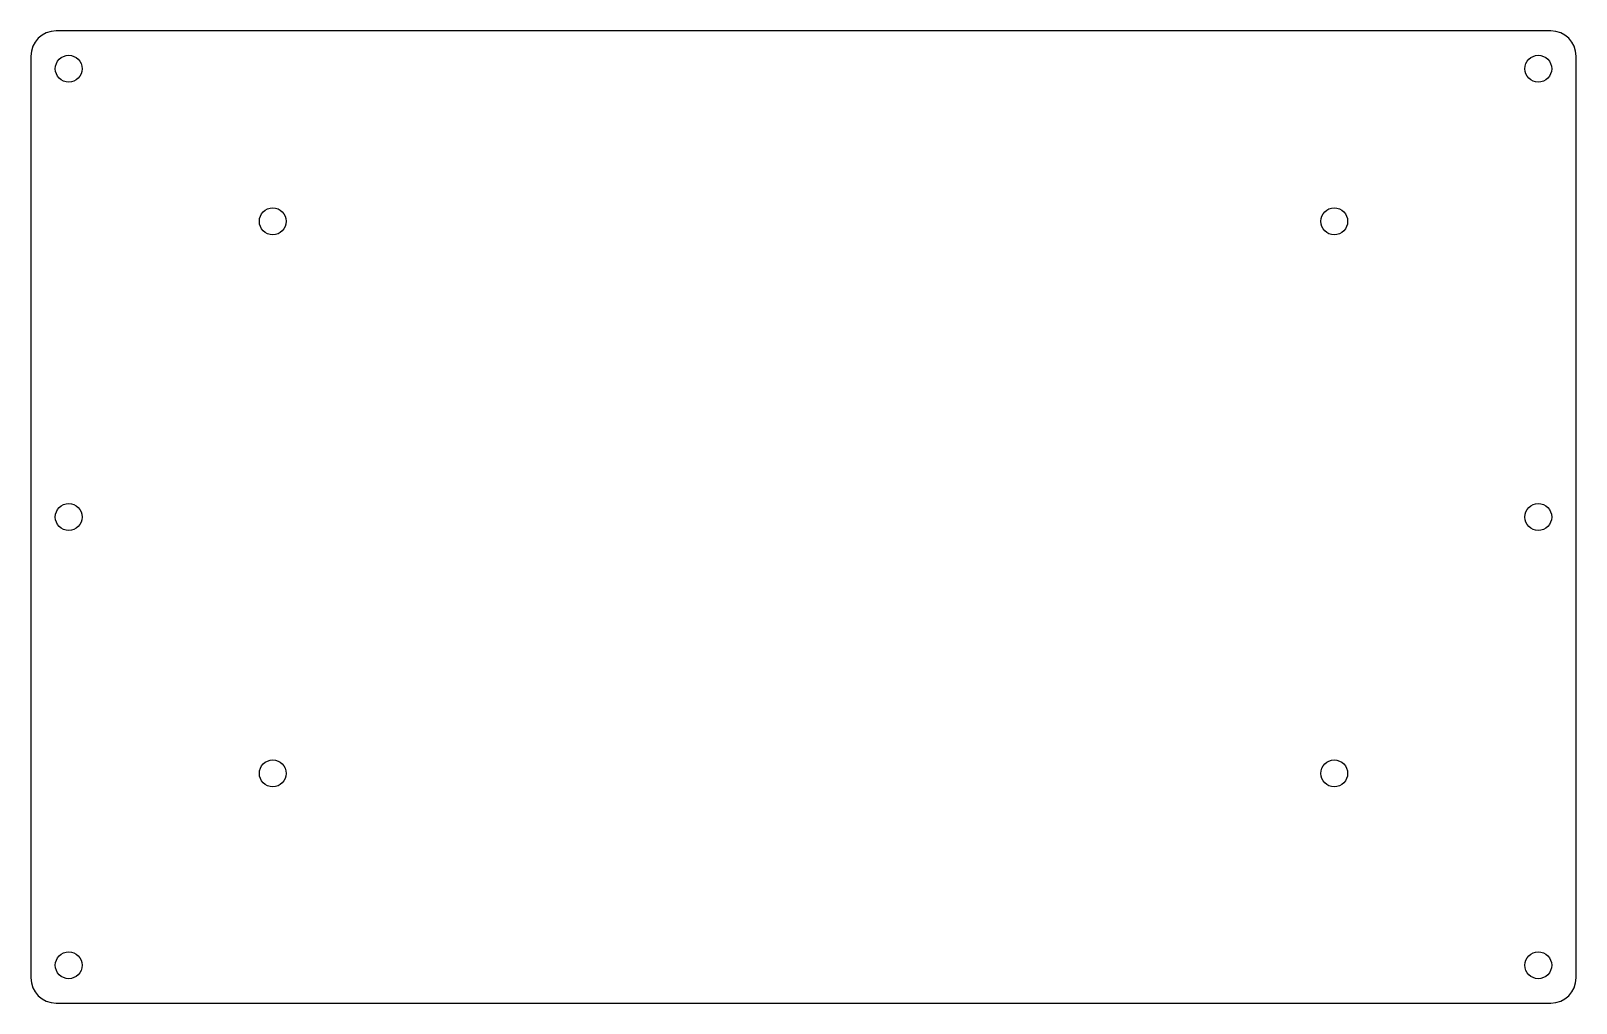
# Model space of a CAD drawing. Header units: millimetres. Extents: x -89 to 95, y -61 to 54.
import ezdxf

# ---------------------------------------------------------------- set-up
doc = ezdxf.new("R2010")
doc.units = ezdxf.units.MM

msp = doc.modelspace()

# ---------------------------------------------------------------- linework, layer by layer
for p, q in [((91.7, 54.284), (-86.02, 54.284)), ((-89.02, 51.284), (-89.02, -58.316)), ((94.7, -58.316), (94.7, 51.284)), ((-86.02, -61.316), (91.7, -61.316))]:
    msp.add_line(p, q)
for centre in [(-84.52, 49.784), (90.2, 49.784), (-60.26, 31.644), (65.94, 31.644), (-84.52, -3.516), (90.2, -3.516), (-60.26, -34.006), (65.94, -34.006), (-84.52, -56.816), (90.2, -56.816)]:
    msp.add_circle(centre, 1.6)
for centre, start, end in [((-86.02, 51.284), 90, 180), ((91.7, 51.284), 0, 90), ((-86.02, -58.316), 180, 270), ((91.7, -58.316), 270, 360)]:
    msp.add_arc(centre, 3, start, end)

doc.saveas('drawing.dxf')
